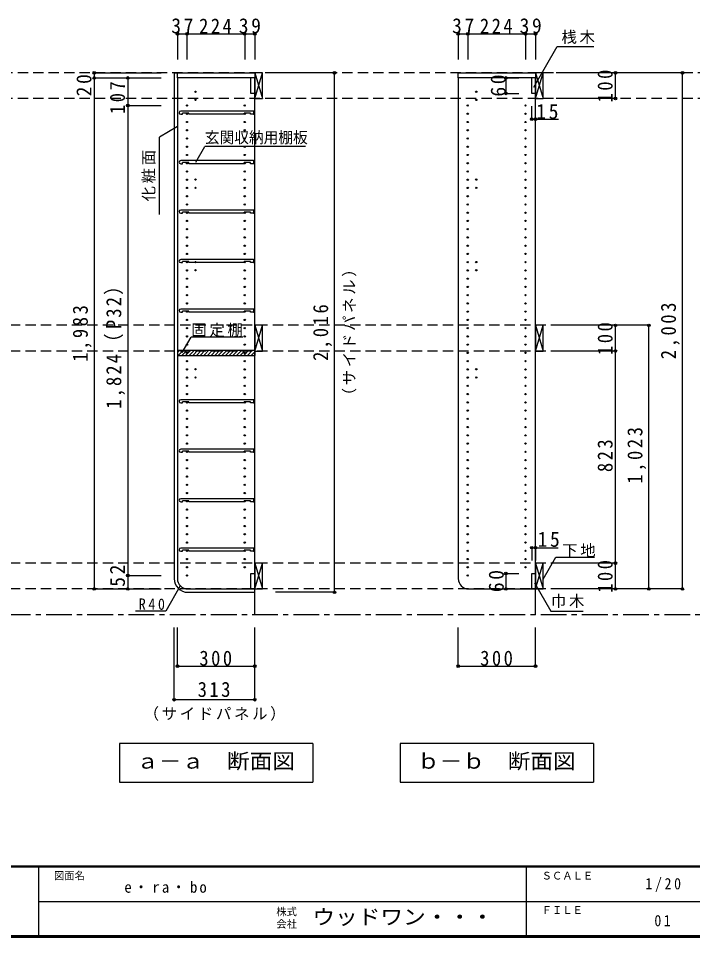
# Model space of a CAD drawing. Units: millimetres at full size, sheet at 1:20. Extents: x -3922 to 3878, y -2932 to 2722.
# Drawn here: x -100 to 2517, y -2864 to 703 of the extents above; entities that cross this region are included whole.
import ezdxf
from ezdxf.enums import TextEntityAlignment as Align

# ---------------------------------------------------------------- set-up
doc = ezdxf.new("R2010")
doc.units = ezdxf.units.MM
doc.header["$LTSCALE"] = 20
doc.header["$PDMODE"] = 32
doc.header["$PDSIZE"] = 10
doc.linetypes.add('CHAIN1', pattern=[8, 5, -1, 1, -1])
doc.linetypes.add('DASHED2', pattern=[3, 2, -1])
for name, color, linetype in [('0-2_本体', 2, 'Continuous'), ('0-3_固定棚', 3, 'Continuous'), ('0-4_可動棚', 3, 'Continuous'), ('0-5', 4, 'Continuous'), ('0-7_桟木・巾木', 2, 'Continuous'), ('0-8_引き出し', 7, 'Continuous'), ('0-A_文字', 7, 'Continuous'), ('0-B_寸法', 4, 'Continuous'), ('0-C_ハッチ', 4, 'Continuous'), ('F-1_枠', 6, 'Continuous'), ('F-A_文字', 7, 'Continuous')]:
    doc.layers.add(name, color=color, linetype=linetype)
doc.styles.add('ＭＳ ゴシック', font='')
doc.styles.get('ＭＳ ゴシック').set_extended_font_data('MS Gothic')

# ---------------------------------------------------------------- blocks, each defined once
blk = doc.blocks.new('玄関収納用棚')
at = {"layer": '0-4_可動棚', "color": 2}
for p, q in [((132.93, 8.05), (-149.57, 8.05)), ((-142.57, -3.95), (-142.57, 0.35)), ((-117.57, 0.35), (-142.57, 0.35)), ((-117.57, -3.95), (-117.57, 0.35)), ((96.43, -3.95), (96.43, 0.35)), ((134.43, -2.45), (134.43, 6.55)), ((-149.57, -3.95), (-142.57, -3.95)), ((96.43, -3.95), (-117.57, -3.95)), ((132.93, -3.95), (121.43, -3.95))]:
    blk.add_line(p, q, dxfattribs=at)
blk.add_lwpolyline([(121.43, -3.95), (121.43, 0.35), (96.43, 0.35)], dxfattribs=at)
for centre, radius, start, end in [((-149.57, 2.05), 6, 90, 180), ((-149.57, 2.05), 6, 180, 270), ((132.93, 6.55), 1.5, 0, 90), ((132.93, -2.45), 1.5, 270, 0)]:
    blk.add_arc(centre, radius, start, end, dxfattribs=at)

msp = doc.modelspace()

# ---------------------------------------------------------------- linework, layer by layer
at = {"layer": '0-2_本体'}
for p, q in [((504.47, 491.73), (817.47, 491.73)), ((517.47, 471.73), (517.47, 491.73)), ((817.47, 471.73), (517.47, 471.73)), ((817.47, 491.73), (817.47, 471.73)), ((1607.47, 471.73), (1607.47, 491.73)), ((1907.47, 471.73), (1607.47, 471.73))]:
    msp.add_line(p, q, dxfattribs=at)
msp.add_lwpolyline([(1607.47, 491.73), (1907.47, 491.73), (1907.47, 471.73)], dxfattribs=at)
at = {"layer": '0-3_固定棚', "color": 2}
for p, q in [((517.47, -585.27), (517.47, -605.27)), ((517.47, -585.27), (817.47, -585.27)), ((517.47, -605.27), (817.47, -605.27)), ((817.47, -585.27), (817.47, -605.27))]:
    msp.add_line(p, q, dxfattribs=at)
at = {"layer": '0-5', "color": 2}
for p, q in [((504.47, 491.73), (504.47, -1471.27)), ((557.47, -1524.27), (817.47, -1524.27)), ((817.47, -1524.27), (817.47, -1511.27))]:
    msp.add_line(p, q, dxfattribs=at)
at = {"layer": '0-5', "color": 3}
for p, q in [((817.47, 471.73), (517.47, 471.73)), ((517.47, 471.73), (517.47, -1471.27)), ((817.47, -1511.27), (817.47, 471.73)), ((1607.47, 471.73), (1607.47, -1471.27)), ((557.47, -1511.27), (817.47, -1511.27)), ((1647.47, -1511.27), (1907.47, -1511.27))]:
    msp.add_line(p, q, dxfattribs=at)
msp.add_lwpolyline([(1907.47, -1511.27), (1907.47, 471.73), (1607.47, 471.73)], dxfattribs=at)
at = {"layer": '0-5'}
for centre in [(587.47, 418.23), (1677.47, 418.23), (554.47, 364.73), (587.47, 386.23), (778.47, 364.73), (1644.47, 364.73), (1677.47, 386.23), (1868.47, 364.73), (554.47, 332.73), (778.47, 332.73), (1644.47, 332.73), (1868.47, 332.73), (554.47, 300.73), (778.47, 300.73), (1644.47, 300.73), (1868.47, 300.73), (554.47, 268.73), (778.47, 268.73), (1644.47, 268.73), (1868.47, 268.73), (554.47, 236.73), (778.47, 236.73), (1644.47, 236.73), (1868.47, 236.73), (554.47, 204.73), (778.47, 204.73), (1644.47, 204.73), (1868.47, 204.73), (554.47, 172.73), (554.47, 140.73), (778.47, 172.73), (778.47, 140.73), (1644.47, 172.73), (1644.47, 140.73), (1868.47, 172.73), (1868.47, 140.73), (554.47, 108.73), (778.47, 108.73), (1644.47, 108.73), (1868.47, 108.73), (554.47, 76.73), (587.47, 77.23), (778.47, 76.73), (1644.47, 76.73), (1677.47, 77.23), (1868.47, 76.73), (554.47, 44.73), (587.47, 45.23), (778.47, 44.73), (1644.47, 44.73), (1677.47, 45.23), (1868.47, 44.73), (554.47, 12.73), (778.47, 12.73), (1644.47, 12.73), (1868.47, 12.73), (554.47, -19.27), (778.47, -19.27), (1644.47, -19.27), (1868.47, -19.27), (554.47, -51.27), (778.47, -51.27), (1644.47, -51.27), (1868.47, -51.27), (554.47, -83.27), (778.47, -83.27), (1644.47, -83.27), (1868.47, -83.27), (554.47, -115.27), (778.47, -115.27), (1644.47, -115.27), (1868.47, -115.27), (554.47, -147.27), (554.47, -179.27), (778.47, -147.27), (778.47, -179.27), (1644.47, -147.27), (1644.47, -179.27), (1868.47, -147.27), (1868.47, -179.27), (554.47, -211.27), (778.47, -211.27), (1644.47, -211.27), (1868.47, -211.27), (554.47, -243.27), (587.47, -242.77), (778.47, -243.27), (1644.47, -243.27), (1677.47, -242.77), (1868.47, -243.27), (554.47, -275.27), (587.47, -274.77), (778.47, -275.27), (1644.47, -275.27), (1677.47, -274.77), (1868.47, -275.27), (554.47, -307.27), (778.47, -307.27), (1644.47, -307.27), (1868.47, -307.27), (554.47, -339.27), (778.47, -339.27), (1644.47, -339.27), (1868.47, -339.27), (554.47, -371.27), (778.47, -371.27), (1644.47, -371.27), (1868.47, -371.27), (554.47, -403.27), (778.47, -403.27), (1644.47, -403.27), (1868.47, -403.27), (554.47, -435.27), (778.47, -435.27), (1644.47, -435.27), (1868.47, -435.27), (554.47, -467.27), (554.47, -499.27), (778.47, -467.27), (778.47, -499.27), (1644.47, -467.27), (1644.47, -499.27), (1868.47, -467.27), (1868.47, -499.27), (554.47, -531.27), (778.47, -531.27), (1644.47, -531.27), (1868.47, -531.27), (554.47, -563.27), (778.47, -563.27), (1644.47, -563.27), (1868.47, -563.27), (554.47, -595.27), (778.47, -595.27), (1644.47, -595.27), (1868.47, -595.27), (554.47, -627.27), (778.47, -627.27), (1644.47, -627.27), (1868.47, -627.27), (554.47, -659.27), (587.47, -658.77), (778.47, -659.27), (1644.47, -659.27), (1677.47, -658.77), (1868.47, -659.27), (554.47, -691.27), (587.47, -690.77), (778.47, -691.27), (1644.47, -691.27), (1677.47, -690.77), (1868.47, -691.27), (554.47, -723.27), (778.47, -723.27), (1644.47, -723.27), (1868.47, -723.27), (554.47, -755.27), (554.47, -787.27), (778.47, -755.27), (778.47, -787.27), (1644.47, -755.27), (1644.47, -787.27), (1868.47, -755.27), (1868.47, -787.27), (554.47, -819.27), (778.47, -819.27), (1644.47, -819.27), (1868.47, -819.27), (554.47, -851.27), (778.47, -851.27), (1644.47, -851.27), (1868.47, -851.27), (554.47, -883.27), (778.47, -883.27), (1644.47, -883.27), (1868.47, -883.27), (554.47, -915.27), (778.47, -915.27), (1644.47, -915.27), (1868.47, -915.27), (554.47, -947.27), (778.47, -947.27), (1644.47, -947.27), (1868.47, -947.27), (554.47, -979.27), (778.47, -979.27), (1644.47, -979.27), (1868.47, -979.27), (554.47, -1011.27), (778.47, -1011.27), (1644.47, -1011.27), (1868.47, -1011.27), (554.47, -1043.27), (778.47, -1043.27), (1644.47, -1043.27), (1868.47, -1043.27), (554.47, -1075.27), (554.47, -1107.27), (778.47, -1075.27), (778.47, -1107.27), (1644.47, -1075.27), (1644.47, -1107.27), (1868.47, -1075.27), (1868.47, -1107.27), (554.47, -1139.27), (778.47, -1139.27), (1644.47, -1139.27), (1868.47, -1139.27), (554.47, -1171.27), (778.47, -1171.27), (1644.47, -1171.27), (1868.47, -1171.27), (554.47, -1203.27), (778.47, -1203.27), (1644.47, -1203.27), (1868.47, -1203.27), (554.47, -1235.27), (778.47, -1235.27), (1644.47, -1235.27), (1868.47, -1235.27), (554.47, -1267.27), (778.47, -1267.27), (1644.47, -1267.27), (1868.47, -1267.27), (554.47, -1299.27), (778.47, -1299.27), (1644.47, -1299.27), (1868.47, -1299.27), (554.47, -1331.27), (778.47, -1331.27), (1644.47, -1331.27), (1868.47, -1331.27), (554.47, -1363.27), (778.47, -1363.27), (1644.47, -1363.27), (1868.47, -1363.27), (554.47, -1395.27), (554.47, -1427.27), (778.47, -1395.27), (778.47, -1427.27), (1644.47, -1395.27), (1644.47, -1427.27), (1868.47, -1395.27), (1868.47, -1427.27), (554.47, -1459.27), (1644.47, -1459.27)]:
    msp.add_circle(centre, 2.5, dxfattribs=at)
at = {"layer": '0-5', "color": 2}
msp.add_arc((557.47, -1471.27), 53, 180, 270, dxfattribs=at)
at = {"layer": '0-5', "color": 3}
for centre in [(557.47, -1471.27), (1647.47, -1471.27)]:
    msp.add_arc(centre, 40, 180, 270, dxfattribs=at)
at = {"layer": '0-7_桟木・巾木'}
for p, q in [((817.47, 471.73), (802.47, 471.73)), ((802.47, 411.73), (802.47, 471.73)), ((817.47, 471.73), (817.47, 430.73)), ((1892.47, 411.73), (1892.47, 471.73)), ((1907.47, 471.73), (1892.47, 471.73)), ((1907.47, 471.73), (1907.47, 430.73)), ((1895.97, 411.73), (1892.47, 411.73)), ((1907.47, 411.73), (1895.97, 411.73)), ((802.47, -1451.27), (817.47, -1451.27)), ((817.47, -1451.27), (817.47, -1511.27)), ((1892.47, -1511.27), (1892.47, -1451.27)), ((1907.47, -1511.27), (1892.47, -1511.27))]:
    msp.add_line(p, q, dxfattribs=at)
for points in [[(817.47, 411.73), (805.97, 411.73), (802.47, 411.73)], [(817.47, -1511.27), (802.47, -1511.27), (802.47, -1451.27)], [(1892.47, -1451.27), (1907.47, -1451.27), (1907.47, -1511.27)]]:
    msp.add_lwpolyline(points, dxfattribs=at)
at = {"layer": '0-8_引き出し', "color": 3}
for p, q in [((817.47, 491.73), (817.47, 391.73)), ((847.47, 491.73), (817.47, 491.73)), ((847.47, 391.73), (847.47, 491.73)), ((817.47, 391.73), (847.47, 391.73)), ((817.47, -1411.27), (817.47, -1511.27)), ((847.47, -1411.27), (817.47, -1411.27)), ((847.47, -1511.27), (847.47, -1411.27)), ((817.47, -1511.27), (847.47, -1511.27))]:
    msp.add_line(p, q, dxfattribs=at)
at = {"layer": '0-8_引き出し'}
for p, q in [((817.47, 391.73), (847.47, 491.73)), ((817.47, 491.73), (847.47, 391.73)), ((1907.47, 491.73), (1937.47, 391.73)), ((1907.47, 391.73), (1937.47, 491.73)), ((817.47, -488.27), (847.47, -588.27)), ((817.47, -588.27), (847.47, -488.27)), ((1907.47, -488.27), (1937.47, -588.27)), ((1907.47, -588.27), (1937.47, -488.27)), ((817.47, -1511.27), (847.47, -1411.27)), ((817.47, -1411.27), (847.47, -1511.27)), ((1907.47, -1411.27), (1937.47, -1511.27)), ((1907.47, -1511.27), (1937.47, -1411.27))]:
    msp.add_line(p, q, dxfattribs=at)
at = {"layer": '0-8_引き出し', "color": 3}
for points in [[(1937.47, 391.73), (1937.47, 491.73), (1907.47, 491.73), (1907.47, 391.73)], [(847.47, -588.27), (847.47, -488.27), (817.47, -488.27), (817.47, -588.27)], [(1937.47, -588.27), (1937.47, -488.27), (1907.47, -488.27), (1907.47, -588.27)], [(1937.47, -1511.27), (1937.47, -1411.27), (1907.47, -1411.27), (1907.47, -1511.27)]]:
    msp.add_lwpolyline(points, close=True, dxfattribs=at)
at = {"layer": '0-A_文字'}
for p, q in [((1900.8, 436.27), (1991.67, 593.67)), ((1991.67, 593.67), (2133.9, 593.67)), ((517.47, 282.66), (447.47, 242.25)), ((447.47, -57.75), (447.47, 242.25)), ((588.97, 144.93), (623.98, 205.59)), ((1013.98, 205.59), (623.98, 205.59)), ((536.02, -594.33), (571.04, -533.68)), ((771.04, -533.68), (571.04, -533.68)), ((1937.47, -1472.95), (1986.24, -1388.48)), ((1986.24, -1388.48), (2136.77, -1388.48)), ((1903.66, -1487.54), (1966.91, -1597.08)), ((528.62, -1498.98), (471.98, -1597.08)), ((471.98, -1597.08), (354.92, -1597.08)), ((1966.91, -1597.08), (2092.93, -1597.08)), ((1042.47, -2111.27), (1042.47, -2261.27)), ((1382.47, -2111.27), (1382.47, -2261.27)), ((2132.47, -2111.27), (1382.47, -2111.27)), ((2132.47, -2111.27), (2132.47, -2261.27)), ((292.47, -2261.27), (1042.47, -2261.27)), ((1382.47, -2261.27), (2132.47, -2261.27))]:
    msp.add_line(p, q, dxfattribs=at)
at = {"layer": '0-A_文字', "linetype": 'CHAIN1'}
for p, q in [((817.47, -1611.27), (817.47, -1511.27)), ((1907.47, -1611.27), (1907.47, -1511.27)), ((3467.47, -1611.27), (-3125.53, -1611.27))]:
    msp.add_line(p, q, dxfattribs=at)
at = {"layer": '0-A_文字'}
msp.add_lwpolyline([(1042.47, -2111.27), (292.47, -2111.27), (292.47, -2261.27)], dxfattribs=at)
at = {"layer": '0-B_寸法'}
for p, q in [((517.47, 642.73), (817.47, 642.73)), ((517.47, 642.73), (517.47, 542.73)), ((554.47, 642.73), (554.47, 542.73)), ((778.47, 642.73), (778.47, 542.73)), ((817.47, 642.73), (817.47, 542.73)), ((1607.47, 642.73), (1607.47, 542.73)), ((1607.47, 642.73), (1907.47, 642.73)), ((1644.47, 642.73), (1644.47, 542.73)), ((1868.47, 642.73), (1868.47, 542.73)), ((1907.47, 642.73), (1907.47, 542.73)), ((194.47, 491.73), (194.47, 471.73)), ((194.47, 491.73), (454.47, 491.73)), ((194.47, 471.73), (454.47, 471.73)), ((194.47, 471.73), (194.47, -1511.27)), ((324.47, 471.73), (454.47, 471.73)), ((324.47, 471.73), (324.47, 364.73)), ((1127.47, 491.73), (897.47, 491.73)), ((1127.47, -1524.27), (1127.47, 491.73)), ((1792.47, 471.73), (1792.47, 411.73)), ((1792.47, 471.73), (1842.47, 471.73)), ((2217.47, 491.73), (1987.47, 491.73)), ((2477.47, 491.73), (1987.47, 491.73)), ((2217.47, 391.73), (2217.47, 491.73)), ((2477.47, -1511.27), (2477.47, 491.73)), ((1792.47, 411.73), (1842.47, 411.73)), ((324.47, 364.73), (454.47, 364.73)), ((324.47, 364.73), (324.47, -1459.27)), ((1892.47, 311.73), (1892.47, 361.73)), ((1907.47, 311.73), (1907.47, 361.73)), ((2217.47, 391.73), (1987.47, 391.73)), ((1892.47, 311.73), (1996.86, 311.73)), ((2217.47, -488.27), (1987.47, -488.27)), ((2347.47, -488.27), (2217.47, -488.27)), ((2217.47, -588.27), (2217.47, -488.27)), ((2347.47, -1511.27), (2347.47, -488.27)), ((2217.47, -588.27), (1987.47, -588.27)), ((2217.47, -1411.27), (2217.47, -588.27)), ((1892.47, -1351.27), (1995.93, -1351.27)), ((1892.47, -1351.27), (1892.47, -1401.27)), ((1907.47, -1351.27), (1907.47, -1401.27)), ((2217.47, -1411.27), (1987.47, -1411.27)), ((2217.47, -1511.27), (2217.47, -1411.27)), ((324.47, -1459.27), (454.47, -1459.27)), ((324.47, -1459.27), (324.47, -1511.27)), ((1792.47, -1451.27), (1792.47, -1511.27)), ((1792.47, -1451.27), (1842.47, -1451.27)), ((194.47, -1511.27), (454.47, -1511.27)), ((324.47, -1511.27), (454.47, -1511.27)), ((1127.47, -1524.27), (897.47, -1524.27)), ((1792.47, -1511.27), (1842.47, -1511.27)), ((2217.47, -1511.27), (1987.47, -1511.27)), ((2477.47, -1511.27), (1987.47, -1511.27)), ((2347.47, -1511.27), (2217.47, -1511.27)), ((504.47, -1941.27), (504.47, -1661.27)), ((517.47, -1811.27), (517.47, -1661.27)), ((817.47, -1811.27), (817.47, -1661.27)), ((1607.47, -1811.27), (1607.47, -1661.27)), ((1907.47, -1811.27), (1907.47, -1661.27)), ((517.47, -1811.27), (817.47, -1811.27)), ((817.47, -1941.27), (817.47, -1811.27)), ((1607.47, -1811.27), (1907.47, -1811.27)), ((817.47, -1941.27), (504.47, -1941.27))]:
    msp.add_line(p, q, dxfattribs=at)
at = {"layer": '0-B_寸法', "linetype": 'DASHED2'}
for p, q in [((3417.47, 491.73), (-3140.53, 491.73)), ((3417.47, 391.73), (-3140.53, 391.73)), ((2007.47, -488.27), (-3140.53, -488.27)), ((2007.47, -588.27), (-3140.53, -588.27)), ((2007.47, -1411.27), (-3140.53, -1411.27)), ((2007.47, -1511.27), (-3140.53, -1511.27))]:
    msp.add_line(p, q, dxfattribs=at)
at = {"layer": '0-B_寸法', "color": 7}
for p in [(517.47, 642.73), (554.47, 642.73), (778.47, 642.73), (817.47, 642.73), (1607.47, 642.73), (1644.47, 642.73), (1868.47, 642.73), (1907.47, 642.73), (194.47, 491.73), (194.47, 471.73), (324.47, 471.73), (1127.47, 491.73), (1792.47, 471.73), (2217.47, 491.73), (2477.47, 491.73), (1792.47, 411.73), (2217.47, 391.73), (324.47, 364.73), (1892.47, 311.73), (1907.47, 311.73), (2217.47, -488.27), (2347.47, -488.27), (2217.47, -588.27), (1892.47, -1351.27), (1907.47, -1351.27), (2217.47, -1411.27), (324.47, -1459.27), (1792.47, -1451.27), (194.47, -1511.27), (324.47, -1511.27), (1127.47, -1524.27), (1792.47, -1511.27), (2217.47, -1511.27), (2347.47, -1511.27), (2477.47, -1511.27), (517.47, -1811.27), (817.47, -1811.27), (1607.47, -1811.27), (1907.47, -1811.27), (504.47, -1941.27), (817.47, -1941.27)]:
    msp.add_point(p, dxfattribs=at)
at = {"layer": '0-C_ハッチ'}
for p, q in [((517.47, -594.22), (526.42, -585.27)), ((520.56, -605.27), (540.56, -585.27)), ((534.7, -605.27), (554.7, -585.27)), ((548.84, -605.27), (568.84, -585.27)), ((562.99, -605.27), (582.99, -585.27)), ((577.13, -605.27), (597.13, -585.27)), ((591.27, -605.27), (611.27, -585.27)), ((605.41, -605.27), (625.41, -585.27)), ((619.55, -605.27), (639.55, -585.27)), ((633.7, -605.27), (653.7, -585.27)), ((647.84, -605.27), (667.84, -585.27)), ((661.98, -605.27), (681.98, -585.27)), ((676.12, -605.27), (696.12, -585.27)), ((690.26, -605.27), (710.26, -585.27)), ((704.41, -605.27), (724.41, -585.27)), ((718.55, -605.27), (738.55, -585.27)), ((732.69, -605.27), (752.69, -585.27)), ((746.83, -605.27), (766.83, -585.27)), ((760.97, -605.27), (780.97, -585.27)), ((775.12, -605.27), (795.12, -585.27)), ((789.26, -605.27), (809.26, -585.27)), ((803.4, -605.27), (817.47, -591.2))]:
    msp.add_line(p, q, dxfattribs=at)
at = {"layer": 'F-1_枠'}
for p, q in [((3877.97, -2587.71), (-3922.03, -2587.71)), ((3877.97, -2591.04), (-3922.03, -2591.04)), ((-22.03, -2591.04), (-22.03, -2857.71)), ((1871.3, -2591.04), (1871.3, -2857.71)), ((-22.03, -2724.37), (3871.3, -2724.38)), ((3877.97, -2857.71), (-3922.03, -2857.71)), ((3877.97, -2861.04), (-3922.03, -2861.04)), ((3877.97, -2864.37), (-3922.03, -2864.37))]:
    msp.add_line(p, q, dxfattribs=at)

# ---------------------------------------------------------------- block references
at = {"layer": '0-4_可動棚'}
for p in [(679.54, 334.88), (679.54, 142.88), (679.54, -49.12), (679.54, -241.12), (679.54, -433.12), (679.54, -785.12), (679.54, -977.12), (679.54, -1169.12), (679.54, -1361.12)]:
    msp.add_blockref('玄関収納用棚', p, dxfattribs=at)

# ---------------------------------------------------------------- texts
at = {"layer": '0-A_文字', "style": 'ＭＳ ゴシック'}
for s, height, width, p in [('玄関収納用棚板', 43.99, 0.95, (623.98, 205.59)), ('ａ－ａ\u3000断面図', 58.65, 1.1, (357.47, -2226.27)), ('ｂ－ｂ\u3000断面図', 58.65, 1.1, (1447.47, -2226.27))]:
    msp.add_text(s, height=height, dxfattribs=dict(at, width=width)).set_placement(p, align=Align.BOTTOM_LEFT)
at = {"layer": '0-A_文字', "char_height": 43.99, "attachment_point": 7, "style": 'ＭＳ ゴシック'}
for s, insert in [('\\T1.17;桟木', (2007.88, 603.88)), ('\\T1.17;固定棚', (571.04, -533.68)), ('\\T1.17;下地', (2010.74, -1388.48)), ('\\T1.17;巾木', (1966.91, -1585.14)), ('\\T1.38;\\W0.9;R40', (367.47, -1592.95))]:
    msp.add_mtext(s, dxfattribs=dict(at, insert=insert))
at = {"layer": '0-A_文字', "insert": (432.47, -7.75), "char_height": 43.99, "attachment_point": 7, "rotation": 90, "style": 'ＭＳ ゴシック'}
msp.add_mtext('\\T1.17;化粧面', dxfattribs=at)
at = {"layer": '0-B_寸法', "color": 7, "attachment_point": 7, "style": 'ＭＳ ゴシック'}
for s, insert, char_height in [('\\T1.27;\\W0.95;37', (493.47, 643.94), 58.65), ('\\T1.27;\\W0.9;224', (601.47, 643.94), 58.65), ('\\T1.27;\\W0.95;39', (755.47, 643.94), 58.65), ('\\T1.27;\\W0.95;37', (1583.47, 643.94), 58.65), ('\\T1.27;\\W0.9;224', (1691.47, 643.94), 58.65), ('\\T1.27;\\W0.95;39', (1845.47, 643.94), 58.65), ('\\T1.27;\\W0.95;15', (1910.36, 311.73), 58.65), ('\\T1.27;\\W0.95;15', (1915.38, -1348.8), 58.65), ('\\T1.27;\\W0.9;300', (602.47, -1810.06), 58.65), ('\\T1.27;\\W0.9;300', (1692.47, -1810.06), 58.65), ('\\T1.27;\\W0.9;313', (595.97, -1931.27), 58.65), ('\\T1.17;（サイドパネル）', (385.97, -2022.94), 43.99)]:
    msp.add_mtext(s, dxfattribs=dict(at, insert=insert, char_height=char_height))
at = {"layer": '0-B_寸法', "color": 7, "attachment_point": 7, "rotation": 90, "style": 'ＭＳ ゴシック'}
for s, insert, char_height in [('\\T1.27;\\W0.9;100', (2207.47, 376.73), 58.65), ('\\T1.27;\\W0.95;20', (184.47, 400.22), 58.65), ('\\T1.27;\\W0.95;60', (1792.47, 399.23), 58.65), ('\\T1.27;\\W0.9;107', (314.47, 331.73), 58.65), ('\\T1.17;（サイドパネル）', (1212.32, -791.27), 43.99), ('\\T1.23;\\W0.9;1,824（P32）', (314.47, -812.27), 58.65), ('\\T1.28;\\W0.9;1,983', (184.47, -629.77), 58.65), ('\\T1.28;\\W0.9;2,016', (1117.47, -626.27), 58.65), ('\\T1.28;\\W0.9;2,003', (2467.47, -619.77), 58.65), ('\\T1.27;\\W0.9;100', (2207.47, -603.27), 58.65), ('\\T1.28;\\W0.9;1,023', (2337.47, -1102.77), 58.65), ('\\T1.27;\\W0.9;823', (2207.47, -1057.77), 58.65), ('\\T1.27;\\W0.95;52', (314.47, -1503), 58.65), ('\\T1.27;\\W0.9;100', (2207.47, -1526.27), 58.65), ('\\T1.27;\\W0.95;60', (1784.86, -1523.77), 58.65)]:
    msp.add_mtext(s, dxfattribs=dict(at, insert=insert, char_height=char_height))
at = {"layer": 'F-A_文字', "style": 'ＭＳ ゴシック'}
for s, p in [('図面名', (37.97, -2647.71)), ('ＳＣＡＬＥ', (1931.3, -2647.71)), ('株式', (901.3, -2787.04)), ('ＦＩＬＥ', (1931.3, -2781.04)), ('会社', (901.3, -2835.04))]:
    msp.add_text(s, height=29.33, dxfattribs=at).set_placement(p, align=Align.BOTTOM_LEFT)
at = {"layer": 'F-A_文字', "style": 'ＭＳ ゴシック', "width": 1.1}
msp.add_text('ウッドワン・・・', height=58.65, dxfattribs=at).set_placement((1041.3, -2831.04), align=Align.BOTTOM_LEFT)
at = {"layer": 'F-A_文字', "char_height": 43.99, "attachment_point": 7, "style": 'ＭＳ ゴシック'}
for s, insert in [('\\T1.38;\\W0.9;1/20', (2333.8, -2687.71)), ('\\T1.28;\\W0.95;e・ra・bo', (311.3, -2691.04)), ('\\T1.36;\\W0.9;01', (2368.8, -2821.04))]:
    msp.add_mtext(s, dxfattribs=dict(at, insert=insert))

doc.saveas('drawing.dxf')
